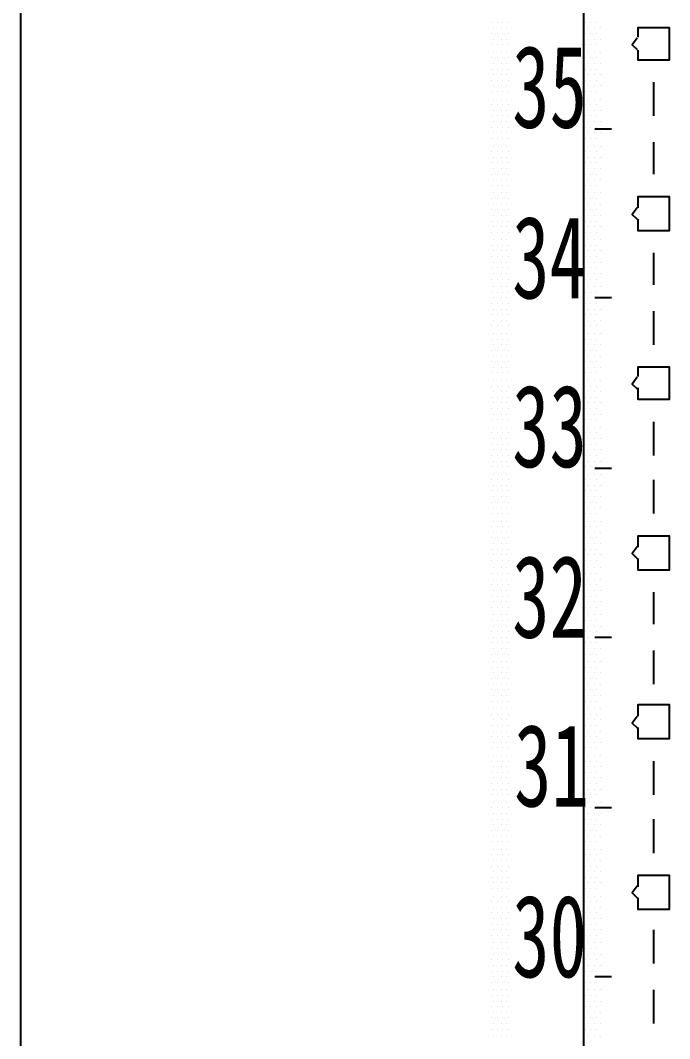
# Model space of a CAD drawing. Header units: metres. Extents: x 17 to 1264, y 17 to 859.
# Drawn here: x 87.8 to 137.7, y 516.5 to 594.7 of the extents above; entities that cross this region are included whole.
import ezdxf

# ---------------------------------------------------------------- set-up
doc = ezdxf.new("R2010")
doc.units = ezdxf.units.M
for name, color, linetype in [('LINES', 7, 'Continuous'), ('POLYLINES', 4, 'Continuous'), ('TEXTS', 3, 'Continuous')]:
    doc.layers.add(name, color=color, linetype=linetype)

msp = doc.modelspace()

# ---------------------------------------------------------------- linework, layer by layer
at = {"layer": 'LINES'}
for p, q in [((87.76, 830.45), (87.76, 45.22)), ((123.98, 594.58), (123.98, 594.58)), ((124.41, 594.58), (124.41, 594.58)), ((124.84, 594.58), (124.84, 594.58)), ((125.27, 594.58), (125.27, 594.58)), ((131.18, 594.58), (131.18, 594.58)), ((131.61, 594.58), (131.61, 594.58)), ((132.04, 594.58), (132.04, 594.58)), ((123.98, 593.71), (123.98, 593.71)), ((124.12, 594.14), (124.12, 594.14)), ((124.41, 593.71), (124.41, 593.71)), ((124.7, 594.14), (124.7, 594.14)), ((124.84, 593.71), (124.84, 593.71)), ((125.13, 594.14), (125.13, 594.14)), ((125.27, 593.71), (125.27, 593.71)), ((131.18, 593.71), (131.18, 593.71)), ((131.32, 594.14), (131.32, 594.14)), ((131.61, 593.71), (131.61, 593.71)), ((131.9, 594.14), (131.9, 594.14)), ((132.04, 593.71), (132.04, 593.71)), ((132.33, 594.14), (132.33, 594.14)), ((123.98, 592.85), (123.98, 592.85)), ((124.12, 593.28), (124.12, 593.28)), ((124.41, 592.85), (124.41, 592.85)), ((124.7, 593.28), (124.7, 593.28)), ((124.84, 592.85), (124.84, 592.85)), ((125.13, 593.28), (125.13, 593.28)), ((125.27, 592.85), (125.27, 592.85)), ((131.18, 592.85), (131.18, 592.85)), ((131.32, 593.28), (131.32, 593.28)), ((131.61, 592.85), (131.61, 592.85)), ((131.9, 593.28), (131.9, 593.28)), ((132.04, 592.85), (132.04, 592.85)), ((132.33, 593.28), (132.33, 593.28)), ((124.12, 592.27), (124.12, 592.27)), ((124.7, 592.27), (124.7, 592.27)), ((125.13, 592.27), (125.13, 592.27)), ((131.32, 592.27), (131.32, 592.27)), ((131.9, 592.27), (131.9, 592.27)), ((132.33, 592.27), (132.33, 592.27)), ((123.98, 591.84), (123.98, 591.84)), ((124.12, 591.41), (124.12, 591.41)), ((124.41, 591.84), (124.41, 591.84)), ((124.7, 591.41), (124.7, 591.41)), ((124.84, 591.84), (124.84, 591.84)), ((125.13, 591.41), (125.13, 591.41)), ((125.27, 591.84), (125.27, 591.84)), ((131.18, 591.84), (131.18, 591.84)), ((131.32, 591.41), (131.32, 591.41)), ((131.61, 591.84), (131.61, 591.84)), ((131.9, 591.41), (131.9, 591.41)), ((132.04, 591.84), (132.04, 591.84)), ((132.33, 591.41), (132.33, 591.41)), ((123.98, 590.98), (123.98, 590.98)), ((124.12, 590.54), (124.12, 590.54)), ((124.41, 590.98), (124.41, 590.98)), ((124.7, 590.54), (124.7, 590.54)), ((124.84, 590.98), (124.84, 590.98)), ((125.13, 590.54), (125.13, 590.54)), ((125.27, 590.98), (125.27, 590.98)), ((131.18, 590.98), (131.18, 590.98)), ((131.32, 590.54), (131.32, 590.54)), ((131.61, 590.98), (131.61, 590.98)), ((131.9, 590.54), (131.9, 590.54)), ((132.04, 590.98), (132.04, 590.98)), ((132.33, 590.54), (132.33, 590.54)), ((123.98, 590.11), (123.98, 590.11)), ((124.12, 589.68), (124.12, 589.68)), ((124.41, 590.11), (124.41, 590.11)), ((124.7, 589.68), (124.7, 589.68)), ((124.84, 590.11), (124.84, 590.11)), ((125.13, 589.68), (125.13, 589.68)), ((125.27, 590.11), (125.27, 590.11)), ((131.18, 590.11), (131.18, 590.11)), ((131.32, 589.68), (131.32, 589.68)), ((131.61, 590.11), (131.61, 590.11)), ((131.9, 589.68), (131.9, 589.68)), ((132.04, 590.11), (132.04, 590.11)), ((132.33, 589.68), (132.33, 589.68)), ((136.43, 589.97), (136.43, 587.38)), ((123.98, 589.25), (123.98, 589.25)), ((124.41, 589.25), (124.41, 589.25)), ((124.84, 589.25), (124.84, 589.25)), ((125.27, 589.25), (125.27, 589.25)), ((131.18, 589.25), (131.18, 589.25)), ((131.61, 589.25), (131.61, 589.25)), ((132.04, 589.25), (132.04, 589.25)), ((123.98, 588.24), (123.98, 588.24)), ((124.12, 588.67), (124.12, 588.67)), ((124.41, 588.24), (124.41, 588.24)), ((124.7, 588.67), (124.7, 588.67)), ((124.84, 588.24), (124.84, 588.24)), ((125.13, 588.67), (125.13, 588.67)), ((125.27, 588.24), (125.27, 588.24)), ((131.18, 588.24), (131.18, 588.24)), ((131.32, 588.67), (131.32, 588.67)), ((131.61, 588.24), (131.61, 588.24)), ((131.9, 588.67), (131.9, 588.67)), ((132.04, 588.24), (132.04, 588.24)), ((132.33, 588.67), (132.33, 588.67)), ((123.98, 587.38), (123.98, 587.38)), ((124.12, 587.81), (124.12, 587.81)), ((124.41, 587.38), (124.41, 587.38)), ((124.7, 587.81), (124.7, 587.81)), ((124.84, 587.38), (124.84, 587.38)), ((125.13, 587.81), (125.13, 587.81)), ((125.27, 587.38), (125.27, 587.38)), ((131.18, 587.38), (131.18, 587.38)), ((131.32, 587.81), (131.32, 587.81)), ((131.61, 587.38), (131.61, 587.38)), ((131.9, 587.81), (131.9, 587.81)), ((132.04, 587.38), (132.04, 587.38)), ((132.33, 587.81), (132.33, 587.81)), ((123.98, 586.51), (123.98, 586.51)), ((124.12, 586.94), (124.12, 586.94)), ((124.41, 586.51), (124.41, 586.51)), ((124.7, 586.94), (124.7, 586.94)), ((124.84, 586.51), (124.84, 586.51)), ((125.13, 586.94), (125.13, 586.94)), ((125.27, 586.51), (125.27, 586.51)), ((131.18, 586.51), (131.18, 586.51)), ((131.32, 586.94), (131.32, 586.94)), ((131.61, 586.51), (131.61, 586.51)), ((131.9, 586.94), (131.9, 586.94)), ((132.04, 586.51), (132.04, 586.51)), ((132.33, 586.94), (132.33, 586.94)), ((124.12, 586.08), (124.12, 586.08)), ((124.7, 586.08), (124.7, 586.08)), ((125.13, 586.08), (125.13, 586.08)), ((131.32, 586.08), (131.32, 586.08)), ((133.19, 586.37), (131.9, 586.37)), ((131.9, 586.08), (131.9, 586.08)), ((132.33, 586.08), (132.33, 586.08)), ((123.98, 585.65), (123.98, 585.65)), ((124.12, 585.07), (124.12, 585.07)), ((124.41, 585.65), (124.41, 585.65)), ((124.7, 585.07), (124.7, 585.07)), ((124.84, 585.65), (124.84, 585.65)), ((125.13, 585.07), (125.13, 585.07)), ((125.27, 585.65), (125.27, 585.65)), ((131.18, 585.65), (131.18, 585.65)), ((131.32, 585.07), (131.32, 585.07)), ((131.61, 585.65), (131.61, 585.65)), ((131.9, 585.07), (131.9, 585.07)), ((132.04, 585.65), (132.04, 585.65)), ((132.33, 585.07), (132.33, 585.07)), ((136.43, 585.36), (136.43, 582.91)), ((123.98, 584.64), (123.98, 584.64)), ((124.12, 584.21), (124.12, 584.21)), ((124.41, 584.64), (124.41, 584.64)), ((124.7, 584.21), (124.7, 584.21)), ((124.84, 584.64), (124.84, 584.64)), ((125.13, 584.21), (125.13, 584.21)), ((125.27, 584.64), (125.27, 584.64)), ((131.18, 584.64), (131.18, 584.64)), ((131.32, 584.21), (131.32, 584.21)), ((131.61, 584.64), (131.61, 584.64)), ((131.9, 584.21), (131.9, 584.21)), ((132.04, 584.64), (132.04, 584.64)), ((132.33, 584.21), (132.33, 584.21)), ((123.98, 583.78), (123.98, 583.78)), ((124.12, 583.34), (124.12, 583.34)), ((124.41, 583.78), (124.41, 583.78)), ((124.7, 583.34), (124.7, 583.34)), ((124.84, 583.78), (124.84, 583.78)), ((125.13, 583.34), (125.13, 583.34)), ((125.27, 583.78), (125.27, 583.78)), ((131.18, 583.78), (131.18, 583.78)), ((131.32, 583.34), (131.32, 583.34)), ((131.61, 583.78), (131.61, 583.78)), ((131.9, 583.34), (131.9, 583.34)), ((132.04, 583.78), (132.04, 583.78)), ((132.33, 583.34), (132.33, 583.34)), ((123.98, 582.91), (123.98, 582.91)), ((124.41, 582.91), (124.41, 582.91)), ((124.84, 582.91), (124.84, 582.91)), ((125.27, 582.91), (125.27, 582.91)), ((131.18, 582.91), (131.18, 582.91)), ((131.61, 582.91), (131.61, 582.91)), ((132.04, 582.91), (132.04, 582.91)), ((123.98, 582.05), (123.98, 582.05)), ((124.12, 582.48), (124.12, 582.48)), ((124.41, 582.05), (124.41, 582.05)), ((124.7, 582.48), (124.7, 582.48)), ((124.84, 582.05), (124.84, 582.05)), ((125.13, 582.48), (125.13, 582.48)), ((125.27, 582.05), (125.27, 582.05)), ((131.18, 582.05), (131.18, 582.05)), ((131.32, 582.48), (131.32, 582.48)), ((131.61, 582.05), (131.61, 582.05)), ((131.9, 582.48), (131.9, 582.48)), ((132.04, 582.05), (132.04, 582.05)), ((132.33, 582.48), (132.33, 582.48)), ((123.98, 581.04), (123.98, 581.04)), ((124.12, 581.47), (124.12, 581.47)), ((124.41, 581.04), (124.41, 581.04)), ((124.7, 581.47), (124.7, 581.47)), ((124.84, 581.04), (124.84, 581.04)), ((125.13, 581.47), (125.13, 581.47)), ((125.27, 581.04), (125.27, 581.04)), ((131.18, 581.04), (131.18, 581.04)), ((131.32, 581.47), (131.32, 581.47)), ((131.61, 581.04), (131.61, 581.04)), ((131.9, 581.47), (131.9, 581.47)), ((132.04, 581.04), (132.04, 581.04)), ((132.33, 581.47), (132.33, 581.47)), ((124.12, 580.61), (124.12, 580.61)), ((124.7, 580.61), (124.7, 580.61)), ((125.13, 580.61), (125.13, 580.61)), ((131.32, 580.61), (131.32, 580.61)), ((131.9, 580.61), (131.9, 580.61)), ((132.33, 580.61), (132.33, 580.61)), ((123.98, 580.18), (123.98, 580.18)), ((124.12, 579.74), (124.12, 579.74)), ((124.41, 580.18), (124.41, 580.18)), ((124.7, 579.74), (124.7, 579.74)), ((124.84, 580.18), (124.84, 580.18)), ((125.13, 579.74), (125.13, 579.74)), ((125.27, 580.18), (125.27, 580.18)), ((131.18, 580.18), (131.18, 580.18)), ((131.32, 579.74), (131.32, 579.74)), ((131.61, 580.18), (131.61, 580.18)), ((131.9, 579.74), (131.9, 579.74)), ((132.04, 580.18), (132.04, 580.18)), ((132.33, 579.74), (132.33, 579.74)), ((123.98, 579.31), (123.98, 579.31)), ((124.12, 578.88), (124.12, 578.88)), ((124.41, 579.31), (124.41, 579.31)), ((124.7, 578.88), (124.7, 578.88)), ((124.84, 579.31), (124.84, 579.31)), ((125.13, 578.88), (125.13, 578.88)), ((125.27, 579.31), (125.27, 579.31)), ((131.18, 579.31), (131.18, 579.31)), ((131.32, 578.88), (131.32, 578.88)), ((131.61, 579.31), (131.61, 579.31)), ((131.9, 578.88), (131.9, 578.88)), ((132.04, 579.31), (132.04, 579.31)), ((132.33, 578.88), (132.33, 578.88)), ((123.98, 578.45), (123.98, 578.45)), ((124.12, 577.87), (124.12, 577.87)), ((124.41, 578.45), (124.41, 578.45)), ((124.7, 577.87), (124.7, 577.87)), ((124.84, 578.45), (124.84, 578.45)), ((125.13, 577.87), (125.13, 577.87)), ((125.27, 578.45), (125.27, 578.45)), ((131.18, 578.45), (131.18, 578.45)), ((131.32, 577.87), (131.32, 577.87)), ((131.61, 578.45), (131.61, 578.45)), ((131.9, 577.87), (131.9, 577.87)), ((132.04, 578.45), (132.04, 578.45)), ((132.33, 577.87), (132.33, 577.87)), ((123.98, 577.44), (123.98, 577.44)), ((124.41, 577.44), (124.41, 577.44)), ((124.84, 577.44), (124.84, 577.44)), ((125.27, 577.44), (125.27, 577.44)), ((131.18, 577.44), (131.18, 577.44)), ((131.61, 577.44), (131.61, 577.44)), ((132.04, 577.44), (132.04, 577.44)), ((123.98, 576.58), (123.98, 576.58)), ((124.12, 577.01), (124.12, 577.01)), ((124.41, 576.58), (124.41, 576.58)), ((124.7, 577.01), (124.7, 577.01)), ((124.84, 576.58), (124.84, 576.58)), ((125.13, 577.01), (125.13, 577.01)), ((125.27, 576.58), (125.27, 576.58)), ((131.18, 576.58), (131.18, 576.58)), ((131.32, 577.01), (131.32, 577.01)), ((131.61, 576.58), (131.61, 576.58)), ((131.9, 577.01), (131.9, 577.01)), ((132.04, 576.58), (132.04, 576.58)), ((132.33, 577.01), (132.33, 577.01)), ((136.43, 576.86), (136.43, 574.42)), ((123.98, 575.71), (123.98, 575.71)), ((124.12, 576.14), (124.12, 576.14)), ((124.41, 575.71), (124.41, 575.71)), ((124.7, 576.14), (124.7, 576.14)), ((124.84, 575.71), (124.84, 575.71)), ((125.13, 576.14), (125.13, 576.14)), ((125.27, 575.71), (125.27, 575.71)), ((131.18, 575.71), (131.18, 575.71)), ((131.32, 576.14), (131.32, 576.14)), ((131.61, 575.71), (131.61, 575.71)), ((131.9, 576.14), (131.9, 576.14)), ((132.04, 575.71), (132.04, 575.71)), ((132.33, 576.14), (132.33, 576.14)), ((123.98, 574.85), (123.98, 574.85)), ((124.12, 575.28), (124.12, 575.28)), ((124.41, 574.85), (124.41, 574.85)), ((124.7, 575.28), (124.7, 575.28)), ((124.84, 574.85), (124.84, 574.85)), ((125.13, 575.28), (125.13, 575.28)), ((125.27, 574.85), (125.27, 574.85)), ((131.18, 574.85), (131.18, 574.85)), ((131.32, 575.28), (131.32, 575.28)), ((131.61, 574.85), (131.61, 574.85)), ((131.9, 575.28), (131.9, 575.28)), ((132.04, 574.85), (132.04, 574.85)), ((132.33, 575.28), (132.33, 575.28)), ((124.12, 574.27), (124.12, 574.27)), ((124.7, 574.27), (124.7, 574.27)), ((125.13, 574.27), (125.13, 574.27)), ((131.32, 574.27), (131.32, 574.27)), ((131.9, 574.27), (131.9, 574.27)), ((132.33, 574.27), (132.33, 574.27)), ((123.98, 573.84), (123.98, 573.84)), ((124.12, 573.41), (124.12, 573.41)), ((124.41, 573.84), (124.41, 573.84)), ((124.7, 573.41), (124.7, 573.41)), ((124.84, 573.84), (124.84, 573.84)), ((125.13, 573.41), (125.13, 573.41)), ((125.27, 573.84), (125.27, 573.84)), ((131.18, 573.84), (131.18, 573.84)), ((131.32, 573.41), (131.32, 573.41)), ((131.61, 573.84), (131.61, 573.84)), ((131.9, 573.41), (131.9, 573.41)), ((133.19, 573.41), (131.9, 573.41)), ((132.04, 573.84), (132.04, 573.84)), ((132.33, 573.41), (132.33, 573.41)), ((123.98, 572.98), (123.98, 572.98)), ((124.12, 572.54), (124.12, 572.54)), ((124.41, 572.98), (124.41, 572.98)), ((124.7, 572.54), (124.7, 572.54)), ((124.84, 572.98), (124.84, 572.98)), ((125.13, 572.54), (125.13, 572.54)), ((125.27, 572.98), (125.27, 572.98)), ((131.18, 572.98), (131.18, 572.98)), ((131.32, 572.54), (131.32, 572.54)), ((131.61, 572.98), (131.61, 572.98)), ((131.9, 572.54), (131.9, 572.54)), ((132.04, 572.98), (132.04, 572.98)), ((132.33, 572.54), (132.33, 572.54)), ((136.43, 572.4), (136.43, 569.81)), ((123.98, 572.11), (123.98, 572.11)), ((124.12, 571.68), (124.12, 571.68)), ((124.41, 572.11), (124.41, 572.11)), ((124.7, 571.68), (124.7, 571.68)), ((124.84, 572.11), (124.84, 572.11)), ((125.13, 571.68), (125.13, 571.68)), ((125.27, 572.11), (125.27, 572.11)), ((131.18, 572.11), (131.18, 572.11)), ((131.32, 571.68), (131.32, 571.68)), ((131.61, 572.11), (131.61, 572.11)), ((131.9, 571.68), (131.9, 571.68)), ((132.04, 572.11), (132.04, 572.11)), ((132.33, 571.68), (132.33, 571.68)), ((123.98, 571.25), (123.98, 571.25)), ((124.41, 571.25), (124.41, 571.25)), ((124.84, 571.25), (124.84, 571.25)), ((125.27, 571.25), (125.27, 571.25)), ((131.18, 571.25), (131.18, 571.25)), ((131.61, 571.25), (131.61, 571.25)), ((132.04, 571.25), (132.04, 571.25)), ((123.98, 570.24), (123.98, 570.24)), ((124.12, 570.67), (124.12, 570.67)), ((124.41, 570.24), (124.41, 570.24)), ((124.7, 570.67), (124.7, 570.67)), ((124.84, 570.24), (124.84, 570.24)), ((125.13, 570.67), (125.13, 570.67)), ((125.27, 570.24), (125.27, 570.24)), ((131.18, 570.24), (131.18, 570.24)), ((131.32, 570.67), (131.32, 570.67)), ((131.61, 570.24), (131.61, 570.24)), ((131.9, 570.67), (131.9, 570.67)), ((132.04, 570.24), (132.04, 570.24)), ((132.33, 570.67), (132.33, 570.67)), ((123.98, 569.38), (123.98, 569.38)), ((124.12, 569.81), (124.12, 569.81)), ((124.41, 569.38), (124.41, 569.38)), ((124.7, 569.81), (124.7, 569.81)), ((124.84, 569.38), (124.84, 569.38)), ((125.13, 569.81), (125.13, 569.81)), ((125.27, 569.38), (125.27, 569.38)), ((131.18, 569.38), (131.18, 569.38)), ((131.32, 569.81), (131.32, 569.81)), ((131.61, 569.38), (131.61, 569.38)), ((131.9, 569.81), (131.9, 569.81)), ((132.04, 569.38), (132.04, 569.38)), ((132.33, 569.81), (132.33, 569.81)), ((123.98, 568.51), (123.98, 568.51)), ((124.12, 568.94), (124.12, 568.94)), ((124.41, 568.51), (124.41, 568.51)), ((124.7, 568.94), (124.7, 568.94)), ((124.84, 568.51), (124.84, 568.51)), ((125.13, 568.94), (125.13, 568.94)), ((125.27, 568.51), (125.27, 568.51)), ((131.18, 568.51), (131.18, 568.51)), ((131.32, 568.94), (131.32, 568.94)), ((131.61, 568.51), (131.61, 568.51)), ((131.9, 568.94), (131.9, 568.94)), ((132.04, 568.51), (132.04, 568.51)), ((132.33, 568.94), (132.33, 568.94)), ((124.12, 568.08), (124.12, 568.08)), ((124.7, 568.08), (124.7, 568.08)), ((125.13, 568.08), (125.13, 568.08)), ((131.32, 568.08), (131.32, 568.08)), ((131.9, 568.08), (131.9, 568.08)), ((132.33, 568.08), (132.33, 568.08)), ((123.98, 567.65), (123.98, 567.65)), ((124.12, 567.07), (124.12, 567.07)), ((124.41, 567.65), (124.41, 567.65)), ((124.7, 567.07), (124.7, 567.07)), ((124.84, 567.65), (124.84, 567.65)), ((125.13, 567.07), (125.13, 567.07)), ((125.27, 567.65), (125.27, 567.65)), ((131.18, 567.65), (131.18, 567.65)), ((131.32, 567.07), (131.32, 567.07)), ((131.61, 567.65), (131.61, 567.65)), ((131.9, 567.07), (131.9, 567.07)), ((132.04, 567.65), (132.04, 567.65)), ((132.33, 567.07), (132.33, 567.07)), ((123.98, 566.64), (123.98, 566.64)), ((124.12, 566.21), (124.12, 566.21)), ((124.41, 566.64), (124.41, 566.64)), ((124.7, 566.21), (124.7, 566.21)), ((124.84, 566.64), (124.84, 566.64)), ((125.13, 566.21), (125.13, 566.21)), ((125.27, 566.64), (125.27, 566.64)), ((131.18, 566.64), (131.18, 566.64)), ((131.32, 566.21), (131.32, 566.21)), ((131.61, 566.64), (131.61, 566.64)), ((131.9, 566.21), (131.9, 566.21)), ((132.04, 566.64), (132.04, 566.64)), ((132.33, 566.21), (132.33, 566.21)), ((123.98, 565.78), (123.98, 565.78)), ((124.41, 565.78), (124.41, 565.78)), ((124.84, 565.78), (124.84, 565.78)), ((125.27, 565.78), (125.27, 565.78)), ((131.18, 565.78), (131.18, 565.78)), ((131.61, 565.78), (131.61, 565.78)), ((132.04, 565.78), (132.04, 565.78)), ((123.98, 564.91), (123.98, 564.91)), ((124.12, 565.34), (124.12, 565.34)), ((124.41, 564.91), (124.41, 564.91)), ((124.7, 565.34), (124.7, 565.34)), ((124.84, 564.91), (124.84, 564.91)), ((125.13, 565.34), (125.13, 565.34)), ((125.27, 564.91), (125.27, 564.91)), ((131.18, 564.91), (131.18, 564.91)), ((131.32, 565.34), (131.32, 565.34)), ((131.61, 564.91), (131.61, 564.91)), ((131.9, 565.34), (131.9, 565.34)), ((132.04, 564.91), (132.04, 564.91)), ((132.33, 565.34), (132.33, 565.34)), ((123.98, 564.05), (123.98, 564.05)), ((124.12, 564.48), (124.12, 564.48)), ((124.41, 564.05), (124.41, 564.05)), ((124.7, 564.48), (124.7, 564.48)), ((124.84, 564.05), (124.84, 564.05)), ((125.13, 564.48), (125.13, 564.48)), ((125.27, 564.05), (125.27, 564.05)), ((131.18, 564.05), (131.18, 564.05)), ((131.32, 564.48), (131.32, 564.48)), ((131.61, 564.05), (131.61, 564.05)), ((131.9, 564.48), (131.9, 564.48)), ((132.04, 564.05), (132.04, 564.05)), ((132.33, 564.48), (132.33, 564.48)), ((136.43, 563.9), (136.43, 561.31)), ((123.98, 563.04), (123.98, 563.04)), ((124.12, 563.47), (124.12, 563.47)), ((124.41, 563.04), (124.41, 563.04)), ((124.7, 563.47), (124.7, 563.47)), ((124.84, 563.04), (124.84, 563.04)), ((125.13, 563.47), (125.13, 563.47)), ((125.27, 563.04), (125.27, 563.04)), ((131.18, 563.04), (131.18, 563.04)), ((131.32, 563.47), (131.32, 563.47)), ((131.61, 563.04), (131.61, 563.04)), ((131.9, 563.47), (131.9, 563.47)), ((132.04, 563.04), (132.04, 563.04)), ((132.33, 563.47), (132.33, 563.47)), ((124.12, 562.61), (124.12, 562.61)), ((124.7, 562.61), (124.7, 562.61)), ((125.13, 562.61), (125.13, 562.61)), ((131.32, 562.61), (131.32, 562.61)), ((131.9, 562.61), (131.9, 562.61)), ((132.33, 562.61), (132.33, 562.61)), ((123.98, 562.18), (123.98, 562.18)), ((124.12, 561.74), (124.12, 561.74)), ((124.41, 562.18), (124.41, 562.18)), ((124.7, 561.74), (124.7, 561.74)), ((124.84, 562.18), (124.84, 562.18)), ((125.13, 561.74), (125.13, 561.74)), ((125.27, 562.18), (125.27, 562.18)), ((131.18, 562.18), (131.18, 562.18)), ((131.32, 561.74), (131.32, 561.74)), ((131.61, 562.18), (131.61, 562.18)), ((131.9, 561.74), (131.9, 561.74)), ((132.04, 562.18), (132.04, 562.18)), ((132.33, 561.74), (132.33, 561.74)), ((123.98, 561.31), (123.98, 561.31)), ((124.12, 560.88), (124.12, 560.88)), ((124.41, 561.31), (124.41, 561.31)), ((124.7, 560.88), (124.7, 560.88)), ((124.84, 561.31), (124.84, 561.31)), ((125.13, 560.88), (125.13, 560.88)), ((125.27, 561.31), (125.27, 561.31)), ((131.18, 561.31), (131.18, 561.31)), ((131.32, 560.88), (131.32, 560.88)), ((131.61, 561.31), (131.61, 561.31)), ((131.9, 560.88), (131.9, 560.88)), ((132.04, 561.31), (132.04, 561.31)), ((132.33, 560.88), (132.33, 560.88)), ((123.98, 560.45), (123.98, 560.45)), ((124.41, 560.45), (124.41, 560.45)), ((124.84, 560.45), (124.84, 560.45)), ((125.27, 560.45), (125.27, 560.45)), ((131.18, 560.45), (131.18, 560.45)), ((131.61, 560.45), (131.61, 560.45)), ((133.19, 560.3), (131.9, 560.3)), ((132.04, 560.45), (132.04, 560.45)), ((123.98, 559.44), (123.98, 559.44)), ((124.12, 559.87), (124.12, 559.87)), ((124.41, 559.44), (124.41, 559.44)), ((124.7, 559.87), (124.7, 559.87)), ((124.84, 559.44), (124.84, 559.44)), ((125.13, 559.87), (125.13, 559.87)), ((125.27, 559.44), (125.27, 559.44)), ((131.18, 559.44), (131.18, 559.44)), ((131.32, 559.87), (131.32, 559.87)), ((131.61, 559.44), (131.61, 559.44)), ((131.9, 559.87), (131.9, 559.87)), ((132.04, 559.44), (132.04, 559.44)), ((132.33, 559.87), (132.33, 559.87)), ((136.43, 559.44), (136.43, 556.85)), ((123.98, 558.58), (123.98, 558.58)), ((124.12, 559.01), (124.12, 559.01)), ((124.41, 558.58), (124.41, 558.58)), ((124.7, 559.01), (124.7, 559.01)), ((124.84, 558.58), (124.84, 558.58)), ((125.13, 559.01), (125.13, 559.01)), ((125.27, 558.58), (125.27, 558.58)), ((131.18, 558.58), (131.18, 558.58)), ((131.32, 559.01), (131.32, 559.01)), ((131.61, 558.58), (131.61, 558.58)), ((131.9, 559.01), (131.9, 559.01)), ((132.04, 558.58), (132.04, 558.58)), ((132.33, 559.01), (132.33, 559.01)), ((123.98, 557.71), (123.98, 557.71)), ((124.12, 558.14), (124.12, 558.14)), ((124.41, 557.71), (124.41, 557.71)), ((124.7, 558.14), (124.7, 558.14)), ((124.84, 557.71), (124.84, 557.71)), ((125.13, 558.14), (125.13, 558.14)), ((125.27, 557.71), (125.27, 557.71)), ((131.18, 557.71), (131.18, 557.71)), ((131.32, 558.14), (131.32, 558.14)), ((131.61, 557.71), (131.61, 557.71)), ((131.9, 558.14), (131.9, 558.14)), ((132.04, 557.71), (132.04, 557.71)), ((132.33, 558.14), (132.33, 558.14)), ((123.98, 556.85), (123.98, 556.85)), ((124.12, 557.28), (124.12, 557.28)), ((124.41, 556.85), (124.41, 556.85)), ((124.7, 557.28), (124.7, 557.28)), ((124.84, 556.85), (124.84, 556.85)), ((125.13, 557.28), (125.13, 557.28)), ((125.27, 556.85), (125.27, 556.85)), ((131.18, 556.85), (131.18, 556.85)), ((131.32, 557.28), (131.32, 557.28)), ((131.61, 556.85), (131.61, 556.85)), ((131.9, 557.28), (131.9, 557.28)), ((132.04, 556.85), (132.04, 556.85)), ((132.33, 557.28), (132.33, 557.28)), ((124.12, 556.27), (124.12, 556.27)), ((124.7, 556.27), (124.7, 556.27)), ((125.13, 556.27), (125.13, 556.27)), ((131.32, 556.27), (131.32, 556.27)), ((131.9, 556.27), (131.9, 556.27)), ((132.33, 556.27), (132.33, 556.27)), ((123.98, 555.84), (123.98, 555.84)), ((124.12, 555.41), (124.12, 555.41)), ((124.41, 555.84), (124.41, 555.84)), ((124.7, 555.41), (124.7, 555.41)), ((124.84, 555.84), (124.84, 555.84)), ((125.13, 555.41), (125.13, 555.41)), ((125.27, 555.84), (125.27, 555.84)), ((131.18, 555.84), (131.18, 555.84)), ((131.32, 555.41), (131.32, 555.41)), ((131.61, 555.84), (131.61, 555.84)), ((131.9, 555.41), (131.9, 555.41)), ((132.04, 555.84), (132.04, 555.84)), ((132.33, 555.41), (132.33, 555.41)), ((123.98, 554.98), (123.98, 554.98)), ((124.12, 554.54), (124.12, 554.54)), ((124.41, 554.98), (124.41, 554.98)), ((124.7, 554.54), (124.7, 554.54)), ((124.84, 554.98), (124.84, 554.98)), ((125.13, 554.54), (125.13, 554.54)), ((125.27, 554.98), (125.27, 554.98)), ((131.18, 554.98), (131.18, 554.98)), ((131.32, 554.54), (131.32, 554.54)), ((131.61, 554.98), (131.61, 554.98)), ((131.9, 554.54), (131.9, 554.54)), ((132.04, 554.98), (132.04, 554.98)), ((132.33, 554.54), (132.33, 554.54)), ((123.98, 554.11), (123.98, 554.11)), ((124.12, 553.68), (124.12, 553.68)), ((124.41, 554.11), (124.41, 554.11)), ((124.7, 553.68), (124.7, 553.68)), ((124.84, 554.11), (124.84, 554.11)), ((125.13, 553.68), (125.13, 553.68)), ((125.27, 554.11), (125.27, 554.11)), ((131.18, 554.11), (131.18, 554.11)), ((131.32, 553.68), (131.32, 553.68)), ((131.61, 554.11), (131.61, 554.11)), ((131.9, 553.68), (131.9, 553.68)), ((132.04, 554.11), (132.04, 554.11)), ((132.33, 553.68), (132.33, 553.68)), ((123.98, 553.25), (123.98, 553.25)), ((124.41, 553.25), (124.41, 553.25)), ((124.84, 553.25), (124.84, 553.25)), ((125.27, 553.25), (125.27, 553.25)), ((131.18, 553.25), (131.18, 553.25)), ((131.61, 553.25), (131.61, 553.25)), ((132.04, 553.25), (132.04, 553.25)), ((123.98, 552.24), (123.98, 552.24)), ((124.12, 552.67), (124.12, 552.67)), ((124.41, 552.24), (124.41, 552.24)), ((124.7, 552.67), (124.7, 552.67)), ((124.84, 552.24), (124.84, 552.24)), ((125.13, 552.67), (125.13, 552.67)), ((125.27, 552.24), (125.27, 552.24)), ((131.18, 552.24), (131.18, 552.24)), ((131.32, 552.67), (131.32, 552.67)), ((131.61, 552.24), (131.61, 552.24)), ((131.9, 552.67), (131.9, 552.67)), ((132.04, 552.24), (132.04, 552.24)), ((132.33, 552.67), (132.33, 552.67)), ((123.98, 551.38), (123.98, 551.38)), ((124.12, 551.81), (124.12, 551.81)), ((124.41, 551.38), (124.41, 551.38)), ((124.7, 551.81), (124.7, 551.81)), ((124.84, 551.38), (124.84, 551.38)), ((125.13, 551.81), (125.13, 551.81)), ((125.27, 551.38), (125.27, 551.38)), ((131.18, 551.38), (131.18, 551.38)), ((131.32, 551.81), (131.32, 551.81)), ((131.61, 551.38), (131.61, 551.38)), ((131.9, 551.81), (131.9, 551.81)), ((132.04, 551.38), (132.04, 551.38)), ((132.33, 551.81), (132.33, 551.81)), ((123.98, 550.51), (123.98, 550.51)), ((124.12, 550.94), (124.12, 550.94)), ((124.41, 550.51), (124.41, 550.51)), ((124.7, 550.94), (124.7, 550.94)), ((124.84, 550.51), (124.84, 550.51)), ((125.13, 550.94), (125.13, 550.94)), ((125.27, 550.51), (125.27, 550.51)), ((131.18, 550.51), (131.18, 550.51)), ((131.32, 550.94), (131.32, 550.94)), ((131.61, 550.51), (131.61, 550.51)), ((131.9, 550.94), (131.9, 550.94)), ((132.04, 550.51), (132.04, 550.51)), ((132.33, 550.94), (132.33, 550.94)), ((136.43, 550.8), (136.43, 548.35)), ((124.12, 550.08), (124.12, 550.08)), ((124.7, 550.08), (124.7, 550.08)), ((125.13, 550.08), (125.13, 550.08)), ((131.32, 550.08), (131.32, 550.08)), ((131.9, 550.08), (131.9, 550.08)), ((132.33, 550.08), (132.33, 550.08)), ((123.98, 549.65), (123.98, 549.65)), ((124.12, 549.07), (124.12, 549.07)), ((124.41, 549.65), (124.41, 549.65)), ((124.7, 549.07), (124.7, 549.07)), ((124.84, 549.65), (124.84, 549.65)), ((125.13, 549.07), (125.13, 549.07)), ((125.27, 549.65), (125.27, 549.65)), ((131.18, 549.65), (131.18, 549.65)), ((131.32, 549.07), (131.32, 549.07)), ((131.61, 549.65), (131.61, 549.65)), ((131.9, 549.07), (131.9, 549.07)), ((132.04, 549.65), (132.04, 549.65)), ((132.33, 549.07), (132.33, 549.07)), ((123.98, 548.64), (123.98, 548.64)), ((124.12, 548.21), (124.12, 548.21)), ((124.41, 548.64), (124.41, 548.64)), ((124.7, 548.21), (124.7, 548.21)), ((124.84, 548.64), (124.84, 548.64)), ((125.13, 548.21), (125.13, 548.21)), ((125.27, 548.64), (125.27, 548.64)), ((131.18, 548.64), (131.18, 548.64)), ((131.32, 548.21), (131.32, 548.21)), ((131.61, 548.64), (131.61, 548.64)), ((131.9, 548.21), (131.9, 548.21)), ((132.04, 548.64), (132.04, 548.64)), ((132.33, 548.21), (132.33, 548.21)), ((123.98, 547.78), (123.98, 547.78)), ((124.41, 547.78), (124.41, 547.78)), ((124.84, 547.78), (124.84, 547.78)), ((125.27, 547.78), (125.27, 547.78)), ((131.18, 547.78), (131.18, 547.78)), ((131.61, 547.78), (131.61, 547.78)), ((132.04, 547.78), (132.04, 547.78)), ((123.98, 546.91), (123.98, 546.91)), ((124.12, 547.34), (124.12, 547.34)), ((124.41, 546.91), (124.41, 546.91)), ((124.7, 547.34), (124.7, 547.34)), ((124.84, 546.91), (124.84, 546.91)), ((125.13, 547.34), (125.13, 547.34)), ((125.27, 546.91), (125.27, 546.91)), ((131.18, 546.91), (131.18, 546.91)), ((131.32, 547.34), (131.32, 547.34)), ((131.61, 546.91), (131.61, 546.91)), ((131.9, 547.34), (131.9, 547.34)), ((133.19, 547.34), (131.9, 547.34)), ((132.04, 546.91), (132.04, 546.91)), ((132.33, 547.34), (132.33, 547.34)), ((123.98, 546.05), (123.98, 546.05)), ((124.12, 546.48), (124.12, 546.48)), ((124.41, 546.05), (124.41, 546.05)), ((124.7, 546.48), (124.7, 546.48)), ((124.84, 546.05), (124.84, 546.05)), ((125.13, 546.48), (125.13, 546.48)), ((125.27, 546.05), (125.27, 546.05)), ((131.18, 546.05), (131.18, 546.05)), ((131.32, 546.48), (131.32, 546.48)), ((131.61, 546.05), (131.61, 546.05)), ((131.9, 546.48), (131.9, 546.48)), ((132.04, 546.05), (132.04, 546.05)), ((132.33, 546.48), (132.33, 546.48)), ((136.43, 546.34), (136.43, 543.74)), ((123.98, 545.04), (123.98, 545.04)), ((124.12, 545.47), (124.12, 545.47)), ((124.41, 545.04), (124.41, 545.04)), ((124.7, 545.47), (124.7, 545.47)), ((124.84, 545.04), (124.84, 545.04)), ((125.13, 545.47), (125.13, 545.47)), ((125.27, 545.04), (125.27, 545.04)), ((131.18, 545.04), (131.18, 545.04)), ((131.32, 545.47), (131.32, 545.47)), ((131.61, 545.04), (131.61, 545.04)), ((131.9, 545.47), (131.9, 545.47)), ((132.04, 545.04), (132.04, 545.04)), ((132.33, 545.47), (132.33, 545.47)), ((124.12, 544.61), (124.12, 544.61)), ((124.7, 544.61), (124.7, 544.61)), ((125.13, 544.61), (125.13, 544.61)), ((131.32, 544.61), (131.32, 544.61)), ((131.9, 544.61), (131.9, 544.61)), ((132.33, 544.61), (132.33, 544.61)), ((123.98, 544.18), (123.98, 544.18)), ((124.12, 543.74), (124.12, 543.74)), ((124.41, 544.18), (124.41, 544.18)), ((124.7, 543.74), (124.7, 543.74)), ((124.84, 544.18), (124.84, 544.18)), ((125.13, 543.74), (125.13, 543.74)), ((125.27, 544.18), (125.27, 544.18)), ((131.18, 544.18), (131.18, 544.18)), ((131.32, 543.74), (131.32, 543.74)), ((131.61, 544.18), (131.61, 544.18)), ((131.9, 543.74), (131.9, 543.74)), ((132.04, 544.18), (132.04, 544.18)), ((132.33, 543.74), (132.33, 543.74)), ((123.98, 543.31), (123.98, 543.31)), ((124.12, 542.88), (124.12, 542.88)), ((124.41, 543.31), (124.41, 543.31)), ((124.7, 542.88), (124.7, 542.88)), ((124.84, 543.31), (124.84, 543.31)), ((125.13, 542.88), (125.13, 542.88)), ((125.27, 543.31), (125.27, 543.31)), ((131.18, 543.31), (131.18, 543.31)), ((131.32, 542.88), (131.32, 542.88)), ((131.61, 543.31), (131.61, 543.31)), ((131.9, 542.88), (131.9, 542.88)), ((132.04, 543.31), (132.04, 543.31)), ((132.33, 542.88), (132.33, 542.88)), ((123.98, 542.45), (123.98, 542.45)), ((124.41, 542.45), (124.41, 542.45)), ((124.84, 542.45), (124.84, 542.45)), ((125.27, 542.45), (125.27, 542.45)), ((131.18, 542.45), (131.18, 542.45)), ((131.61, 542.45), (131.61, 542.45)), ((132.04, 542.45), (132.04, 542.45)), ((123.98, 541.44), (123.98, 541.44)), ((124.12, 541.87), (124.12, 541.87)), ((124.41, 541.44), (124.41, 541.44)), ((124.7, 541.87), (124.7, 541.87)), ((124.84, 541.44), (124.84, 541.44)), ((125.13, 541.87), (125.13, 541.87)), ((125.27, 541.44), (125.27, 541.44)), ((131.18, 541.44), (131.18, 541.44)), ((131.32, 541.87), (131.32, 541.87)), ((131.61, 541.44), (131.61, 541.44)), ((131.9, 541.87), (131.9, 541.87)), ((132.04, 541.44), (132.04, 541.44)), ((132.33, 541.87), (132.33, 541.87)), ((123.98, 540.58), (123.98, 540.58)), ((124.12, 541.01), (124.12, 541.01)), ((124.41, 540.58), (124.41, 540.58)), ((124.7, 541.01), (124.7, 541.01)), ((124.84, 540.58), (124.84, 540.58)), ((125.13, 541.01), (125.13, 541.01)), ((125.27, 540.58), (125.27, 540.58)), ((131.18, 540.58), (131.18, 540.58)), ((131.32, 541.01), (131.32, 541.01)), ((131.61, 540.58), (131.61, 540.58)), ((131.9, 541.01), (131.9, 541.01)), ((132.04, 540.58), (132.04, 540.58)), ((132.33, 541.01), (132.33, 541.01)), ((123.98, 539.71), (123.98, 539.71)), ((124.12, 540.14), (124.12, 540.14)), ((124.41, 539.71), (124.41, 539.71)), ((124.7, 540.14), (124.7, 540.14)), ((124.84, 539.71), (124.84, 539.71)), ((125.13, 540.14), (125.13, 540.14)), ((125.27, 539.71), (125.27, 539.71)), ((131.18, 539.71), (131.18, 539.71)), ((131.32, 540.14), (131.32, 540.14)), ((131.61, 539.71), (131.61, 539.71)), ((131.9, 540.14), (131.9, 540.14)), ((132.04, 539.71), (132.04, 539.71)), ((132.33, 540.14), (132.33, 540.14)), ((123.98, 538.85), (123.98, 538.85)), ((124.12, 539.28), (124.12, 539.28)), ((124.41, 538.85), (124.41, 538.85)), ((124.7, 539.28), (124.7, 539.28)), ((124.84, 538.85), (124.84, 538.85)), ((125.13, 539.28), (125.13, 539.28)), ((125.27, 538.85), (125.27, 538.85)), ((131.18, 538.85), (131.18, 538.85)), ((131.32, 539.28), (131.32, 539.28)), ((131.61, 538.85), (131.61, 538.85)), ((131.9, 539.28), (131.9, 539.28)), ((132.04, 538.85), (132.04, 538.85)), ((132.33, 539.28), (132.33, 539.28)), ((124.12, 538.27), (124.12, 538.27)), ((124.7, 538.27), (124.7, 538.27)), ((125.13, 538.27), (125.13, 538.27)), ((131.32, 538.27), (131.32, 538.27)), ((131.9, 538.27), (131.9, 538.27)), ((132.33, 538.27), (132.33, 538.27)), ((123.98, 537.84), (123.98, 537.84)), ((124.12, 537.41), (124.12, 537.41)), ((124.41, 537.84), (124.41, 537.84)), ((124.7, 537.41), (124.7, 537.41)), ((124.84, 537.84), (124.84, 537.84)), ((125.13, 537.41), (125.13, 537.41)), ((125.27, 537.84), (125.27, 537.84)), ((131.18, 537.84), (131.18, 537.84)), ((131.32, 537.41), (131.32, 537.41)), ((131.61, 537.84), (131.61, 537.84)), ((131.9, 537.41), (131.9, 537.41)), ((132.04, 537.84), (132.04, 537.84)), ((132.33, 537.41), (132.33, 537.41)), ((136.43, 537.84), (136.43, 535.25)), ((123.98, 536.98), (123.98, 536.98)), ((124.12, 536.54), (124.12, 536.54)), ((124.41, 536.98), (124.41, 536.98)), ((124.7, 536.54), (124.7, 536.54)), ((124.84, 536.98), (124.84, 536.98)), ((125.13, 536.54), (125.13, 536.54)), ((125.27, 536.98), (125.27, 536.98)), ((131.18, 536.98), (131.18, 536.98)), ((131.32, 536.54), (131.32, 536.54)), ((131.61, 536.98), (131.61, 536.98)), ((131.9, 536.54), (131.9, 536.54)), ((132.04, 536.98), (132.04, 536.98)), ((132.33, 536.54), (132.33, 536.54)), ((123.98, 536.11), (123.98, 536.11)), ((124.12, 535.68), (124.12, 535.68)), ((124.41, 536.11), (124.41, 536.11)), ((124.7, 535.68), (124.7, 535.68)), ((124.84, 536.11), (124.84, 536.11)), ((125.13, 535.68), (125.13, 535.68)), ((125.27, 536.11), (125.27, 536.11)), ((131.18, 536.11), (131.18, 536.11)), ((131.32, 535.68), (131.32, 535.68)), ((131.61, 536.11), (131.61, 536.11)), ((131.9, 535.68), (131.9, 535.68)), ((132.04, 536.11), (132.04, 536.11)), ((132.33, 535.68), (132.33, 535.68)), ((123.98, 535.25), (123.98, 535.25)), ((124.41, 535.25), (124.41, 535.25)), ((124.84, 535.25), (124.84, 535.25)), ((125.27, 535.25), (125.27, 535.25)), ((131.18, 535.25), (131.18, 535.25)), ((131.61, 535.25), (131.61, 535.25)), ((132.04, 535.25), (132.04, 535.25)), ((123.98, 534.24), (123.98, 534.24)), ((124.12, 534.67), (124.12, 534.67)), ((124.41, 534.24), (124.41, 534.24)), ((124.7, 534.67), (124.7, 534.67)), ((124.84, 534.24), (124.84, 534.24)), ((125.13, 534.67), (125.13, 534.67)), ((125.27, 534.24), (125.27, 534.24)), ((131.18, 534.24), (131.18, 534.24)), ((131.32, 534.67), (131.32, 534.67)), ((131.61, 534.24), (131.61, 534.24)), ((131.9, 534.67), (131.9, 534.67)), ((133.19, 534.24), (131.9, 534.24)), ((132.04, 534.24), (132.04, 534.24)), ((132.33, 534.67), (132.33, 534.67)), ((123.98, 533.38), (123.98, 533.38)), ((124.12, 533.81), (124.12, 533.81)), ((124.41, 533.38), (124.41, 533.38)), ((124.7, 533.81), (124.7, 533.81)), ((124.84, 533.38), (124.84, 533.38)), ((125.13, 533.81), (125.13, 533.81)), ((125.27, 533.38), (125.27, 533.38)), ((131.18, 533.38), (131.18, 533.38)), ((131.32, 533.81), (131.32, 533.81)), ((131.61, 533.38), (131.61, 533.38)), ((131.9, 533.81), (131.9, 533.81)), ((132.04, 533.38), (132.04, 533.38)), ((132.33, 533.81), (132.33, 533.81)), ((136.43, 533.38), (136.43, 530.78)), ((123.98, 532.51), (123.98, 532.51)), ((124.12, 532.94), (124.12, 532.94)), ((124.41, 532.51), (124.41, 532.51)), ((124.7, 532.94), (124.7, 532.94)), ((124.84, 532.51), (124.84, 532.51)), ((125.13, 532.94), (125.13, 532.94)), ((125.27, 532.51), (125.27, 532.51)), ((131.18, 532.51), (131.18, 532.51)), ((131.32, 532.94), (131.32, 532.94)), ((131.61, 532.51), (131.61, 532.51)), ((131.9, 532.94), (131.9, 532.94)), ((132.04, 532.51), (132.04, 532.51)), ((132.33, 532.94), (132.33, 532.94)), ((124.12, 532.08), (124.12, 532.08)), ((124.7, 532.08), (124.7, 532.08)), ((125.13, 532.08), (125.13, 532.08)), ((131.32, 532.08), (131.32, 532.08)), ((131.9, 532.08), (131.9, 532.08)), ((132.33, 532.08), (132.33, 532.08)), ((123.98, 531.65), (123.98, 531.65)), ((124.12, 531.07), (124.12, 531.07)), ((124.41, 531.65), (124.41, 531.65)), ((124.7, 531.07), (124.7, 531.07)), ((124.84, 531.65), (124.84, 531.65)), ((125.13, 531.07), (125.13, 531.07)), ((125.27, 531.65), (125.27, 531.65)), ((131.18, 531.65), (131.18, 531.65)), ((131.32, 531.07), (131.32, 531.07)), ((131.61, 531.65), (131.61, 531.65)), ((131.9, 531.07), (131.9, 531.07)), ((132.04, 531.65), (132.04, 531.65)), ((132.33, 531.07), (132.33, 531.07)), ((123.98, 530.64), (123.98, 530.64)), ((124.12, 530.21), (124.12, 530.21)), ((124.41, 530.64), (124.41, 530.64)), ((124.7, 530.21), (124.7, 530.21)), ((124.84, 530.64), (124.84, 530.64)), ((125.13, 530.21), (125.13, 530.21)), ((125.27, 530.64), (125.27, 530.64)), ((131.18, 530.64), (131.18, 530.64)), ((131.32, 530.21), (131.32, 530.21)), ((131.61, 530.64), (131.61, 530.64)), ((131.9, 530.21), (131.9, 530.21)), ((132.04, 530.64), (132.04, 530.64)), ((132.33, 530.21), (132.33, 530.21)), ((123.98, 529.78), (123.98, 529.78)), ((124.41, 529.78), (124.41, 529.78)), ((124.84, 529.78), (124.84, 529.78)), ((125.27, 529.78), (125.27, 529.78)), ((131.18, 529.78), (131.18, 529.78)), ((131.61, 529.78), (131.61, 529.78)), ((132.04, 529.78), (132.04, 529.78)), ((123.98, 528.91), (123.98, 528.91)), ((124.12, 529.34), (124.12, 529.34)), ((124.41, 528.91), (124.41, 528.91)), ((124.7, 529.34), (124.7, 529.34)), ((124.84, 528.91), (124.84, 528.91)), ((125.13, 529.34), (125.13, 529.34)), ((125.27, 528.91), (125.27, 528.91)), ((131.18, 528.91), (131.18, 528.91)), ((131.32, 529.34), (131.32, 529.34)), ((131.61, 528.91), (131.61, 528.91)), ((131.9, 529.34), (131.9, 529.34)), ((132.04, 528.91), (132.04, 528.91)), ((132.33, 529.34), (132.33, 529.34)), ((123.98, 528.05), (123.98, 528.05)), ((124.12, 528.48), (124.12, 528.48)), ((124.41, 528.05), (124.41, 528.05)), ((124.7, 528.48), (124.7, 528.48)), ((124.84, 528.05), (124.84, 528.05)), ((125.13, 528.48), (125.13, 528.48)), ((125.27, 528.05), (125.27, 528.05)), ((131.18, 528.05), (131.18, 528.05)), ((131.32, 528.48), (131.32, 528.48)), ((131.61, 528.05), (131.61, 528.05)), ((131.9, 528.48), (131.9, 528.48)), ((132.04, 528.05), (132.04, 528.05)), ((132.33, 528.48), (132.33, 528.48)), ((123.98, 527.04), (123.98, 527.04)), ((124.12, 527.47), (124.12, 527.47)), ((124.41, 527.04), (124.41, 527.04)), ((124.7, 527.47), (124.7, 527.47)), ((124.84, 527.04), (124.84, 527.04)), ((125.13, 527.47), (125.13, 527.47)), ((125.27, 527.04), (125.27, 527.04)), ((131.18, 527.04), (131.18, 527.04)), ((131.32, 527.47), (131.32, 527.47)), ((131.61, 527.04), (131.61, 527.04)), ((131.9, 527.47), (131.9, 527.47)), ((132.04, 527.04), (132.04, 527.04)), ((132.33, 527.47), (132.33, 527.47)), ((124.12, 526.61), (124.12, 526.61)), ((124.7, 526.61), (124.7, 526.61)), ((125.13, 526.61), (125.13, 526.61)), ((131.32, 526.61), (131.32, 526.61)), ((131.9, 526.61), (131.9, 526.61)), ((132.33, 526.61), (132.33, 526.61)), ((123.98, 526.18), (123.98, 526.18)), ((124.12, 525.74), (124.12, 525.74)), ((124.41, 526.18), (124.41, 526.18)), ((124.7, 525.74), (124.7, 525.74)), ((124.84, 526.18), (124.84, 526.18)), ((125.13, 525.74), (125.13, 525.74)), ((125.27, 526.18), (125.27, 526.18)), ((131.18, 526.18), (131.18, 526.18)), ((131.32, 525.74), (131.32, 525.74)), ((131.61, 526.18), (131.61, 526.18)), ((131.9, 525.74), (131.9, 525.74)), ((132.04, 526.18), (132.04, 526.18)), ((132.33, 525.74), (132.33, 525.74)), ((123.98, 525.31), (123.98, 525.31)), ((124.12, 524.88), (124.12, 524.88)), ((124.41, 525.31), (124.41, 525.31)), ((124.7, 524.88), (124.7, 524.88)), ((124.84, 525.31), (124.84, 525.31)), ((125.13, 524.88), (125.13, 524.88)), ((125.27, 525.31), (125.27, 525.31)), ((131.18, 525.31), (131.18, 525.31)), ((131.32, 524.88), (131.32, 524.88)), ((131.61, 525.31), (131.61, 525.31)), ((131.9, 524.88), (131.9, 524.88)), ((132.04, 525.31), (132.04, 525.31)), ((132.33, 524.88), (132.33, 524.88)), ((136.43, 524.88), (136.43, 522.29)), ((123.98, 524.45), (123.98, 524.45)), ((124.41, 524.45), (124.41, 524.45)), ((124.84, 524.45), (124.84, 524.45)), ((125.27, 524.45), (125.27, 524.45)), ((131.18, 524.45), (131.18, 524.45)), ((131.61, 524.45), (131.61, 524.45)), ((132.04, 524.45), (132.04, 524.45)), ((123.98, 523.44), (123.98, 523.44)), ((124.12, 523.87), (124.12, 523.87)), ((124.41, 523.44), (124.41, 523.44)), ((124.7, 523.87), (124.7, 523.87)), ((124.84, 523.44), (124.84, 523.44)), ((125.13, 523.87), (125.13, 523.87)), ((125.27, 523.44), (125.27, 523.44)), ((131.18, 523.44), (131.18, 523.44)), ((131.32, 523.87), (131.32, 523.87)), ((131.61, 523.44), (131.61, 523.44)), ((131.9, 523.87), (131.9, 523.87)), ((132.04, 523.44), (132.04, 523.44)), ((132.33, 523.87), (132.33, 523.87)), ((123.98, 522.58), (123.98, 522.58)), ((124.12, 523.01), (124.12, 523.01)), ((124.41, 522.58), (124.41, 522.58)), ((124.7, 523.01), (124.7, 523.01)), ((124.84, 522.58), (124.84, 522.58)), ((125.13, 523.01), (125.13, 523.01)), ((125.27, 522.58), (125.27, 522.58)), ((131.18, 522.58), (131.18, 522.58)), ((131.32, 523.01), (131.32, 523.01)), ((131.61, 522.58), (131.61, 522.58)), ((131.9, 523.01), (131.9, 523.01)), ((132.04, 522.58), (132.04, 522.58)), ((132.33, 523.01), (132.33, 523.01)), ((123.98, 521.71), (123.98, 521.71)), ((124.12, 522.14), (124.12, 522.14)), ((124.41, 521.71), (124.41, 521.71)), ((124.7, 522.14), (124.7, 522.14)), ((124.84, 521.71), (124.84, 521.71)), ((125.13, 522.14), (125.13, 522.14)), ((125.27, 521.71), (125.27, 521.71)), ((131.18, 521.71), (131.18, 521.71)), ((131.32, 522.14), (131.32, 522.14)), ((131.61, 521.71), (131.61, 521.71)), ((131.9, 522.14), (131.9, 522.14)), ((132.04, 521.71), (132.04, 521.71)), ((132.33, 522.14), (132.33, 522.14)), ((123.98, 520.85), (123.98, 520.85)), ((124.12, 521.28), (124.12, 521.28)), ((124.41, 520.85), (124.41, 520.85)), ((124.7, 521.28), (124.7, 521.28)), ((124.84, 520.85), (124.84, 520.85)), ((125.13, 521.28), (125.13, 521.28)), ((125.27, 520.85), (125.27, 520.85)), ((131.18, 520.85), (131.18, 520.85)), ((131.32, 521.28), (131.32, 521.28)), ((131.61, 520.85), (131.61, 520.85)), ((131.9, 521.28), (131.9, 521.28)), ((133.19, 521.28), (131.9, 521.28)), ((132.04, 520.85), (132.04, 520.85)), ((132.33, 521.28), (132.33, 521.28)), ((124.12, 520.27), (124.12, 520.27)), ((124.7, 520.27), (124.7, 520.27)), ((125.13, 520.27), (125.13, 520.27)), ((131.32, 520.27), (131.32, 520.27)), ((131.9, 520.27), (131.9, 520.27)), ((132.33, 520.27), (132.33, 520.27)), ((136.43, 520.27), (136.43, 517.68)), ((123.98, 519.84), (123.98, 519.84)), ((124.12, 519.41), (124.12, 519.41)), ((124.41, 519.84), (124.41, 519.84)), ((124.7, 519.41), (124.7, 519.41)), ((124.84, 519.84), (124.84, 519.84)), ((125.13, 519.41), (125.13, 519.41)), ((125.27, 519.84), (125.27, 519.84)), ((131.18, 519.84), (131.18, 519.84)), ((131.32, 519.41), (131.32, 519.41)), ((131.61, 519.84), (131.61, 519.84)), ((131.9, 519.41), (131.9, 519.41)), ((132.04, 519.84), (132.04, 519.84)), ((132.33, 519.41), (132.33, 519.41)), ((123.98, 518.98), (123.98, 518.98)), ((124.12, 518.54), (124.12, 518.54)), ((124.41, 518.98), (124.41, 518.98)), ((124.7, 518.54), (124.7, 518.54)), ((124.84, 518.98), (124.84, 518.98)), ((125.13, 518.54), (125.13, 518.54)), ((125.27, 518.98), (125.27, 518.98)), ((131.18, 518.98), (131.18, 518.98)), ((131.32, 518.54), (131.32, 518.54)), ((131.61, 518.98), (131.61, 518.98)), ((131.9, 518.54), (131.9, 518.54)), ((132.04, 518.98), (132.04, 518.98)), ((132.33, 518.54), (132.33, 518.54)), ((123.98, 518.11), (123.98, 518.11)), ((124.12, 517.68), (124.12, 517.68)), ((124.41, 518.11), (124.41, 518.11)), ((124.7, 517.68), (124.7, 517.68)), ((124.84, 518.11), (124.84, 518.11)), ((125.13, 517.68), (125.13, 517.68)), ((125.27, 518.11), (125.27, 518.11)), ((131.18, 518.11), (131.18, 518.11)), ((131.32, 517.68), (131.32, 517.68)), ((131.61, 518.11), (131.61, 518.11)), ((131.9, 517.68), (131.9, 517.68)), ((132.04, 518.11), (132.04, 518.11)), ((132.33, 517.68), (132.33, 517.68)), ((123.98, 517.25), (123.98, 517.25)), ((124.41, 517.25), (124.41, 517.25)), ((124.84, 517.25), (124.84, 517.25)), ((125.27, 517.25), (125.27, 517.25)), ((131.18, 517.25), (131.18, 517.25)), ((131.61, 517.25), (131.61, 517.25)), ((132.04, 517.25), (132.04, 517.25)), ((124.12, 516.67), (124.12, 516.67)), ((124.7, 516.67), (124.7, 516.67)), ((125.13, 516.67), (125.13, 516.67)), ((131.32, 516.67), (131.32, 516.67)), ((131.9, 516.67), (131.9, 516.67)), ((132.33, 516.67), (132.33, 516.67))]:
    msp.add_line(p, q, dxfattribs=at)
at = {"layer": 'POLYLINES'}
for points in [[(131.03, 738.86), (131.03, 596.88), (131.03, 143.57)], [(135.21, 592.42), (135.21, 591.7), (137.66, 591.7), (137.66, 594.14), (135.21, 594.14), (135.21, 593.42)], [(135.16, 593.36), (134.79, 592.85), (135.16, 592.48)], [(135.21, 579.46), (135.21, 578.59), (137.66, 578.59), (137.66, 581.18), (135.21, 581.18), (135.21, 580.32)], [(135.16, 580.33), (134.79, 579.82), (135.16, 579.45)], [(135.21, 566.5), (135.21, 565.63), (137.66, 565.63), (137.66, 568.08), (135.21, 568.08), (135.21, 567.36)], [(135.16, 567.31), (134.79, 566.79), (135.16, 566.43)], [(135.21, 553.39), (135.21, 552.53), (137.66, 552.53), (137.66, 555.12), (135.21, 555.12), (135.21, 554.26)], [(135.16, 554.28), (134.79, 553.77), (135.16, 553.4)], [(135.21, 540.43), (135.21, 539.57), (137.66, 539.57), (137.66, 542.16), (135.21, 542.16), (135.21, 541.3)], [(135.16, 541.26), (134.79, 540.74), (135.16, 540.38)], [(135.21, 527.33), (135.21, 526.46), (137.66, 526.46), (137.66, 529.06), (135.21, 529.06), (135.21, 528.19)], [(135.16, 528.23), (134.79, 527.72), (135.16, 527.35)]]:
    msp.add_lwpolyline(points, dxfattribs=at)

# ---------------------------------------------------------------- texts
at = {"layer": 'TEXTS', "width": 0.666667}
for s, p in [('35', (125.56, 586.47)), ('34', (125.56, 573.37)), ('33', (125.56, 560.41)), ('32', (125.56, 547.31)), ('31', (125.71, 534.35)), ('30', (125.56, 521.24))]:
    msp.add_text(s, height=6.33, dxfattribs=at).set_placement(p)

doc.saveas('drawing.dxf')
